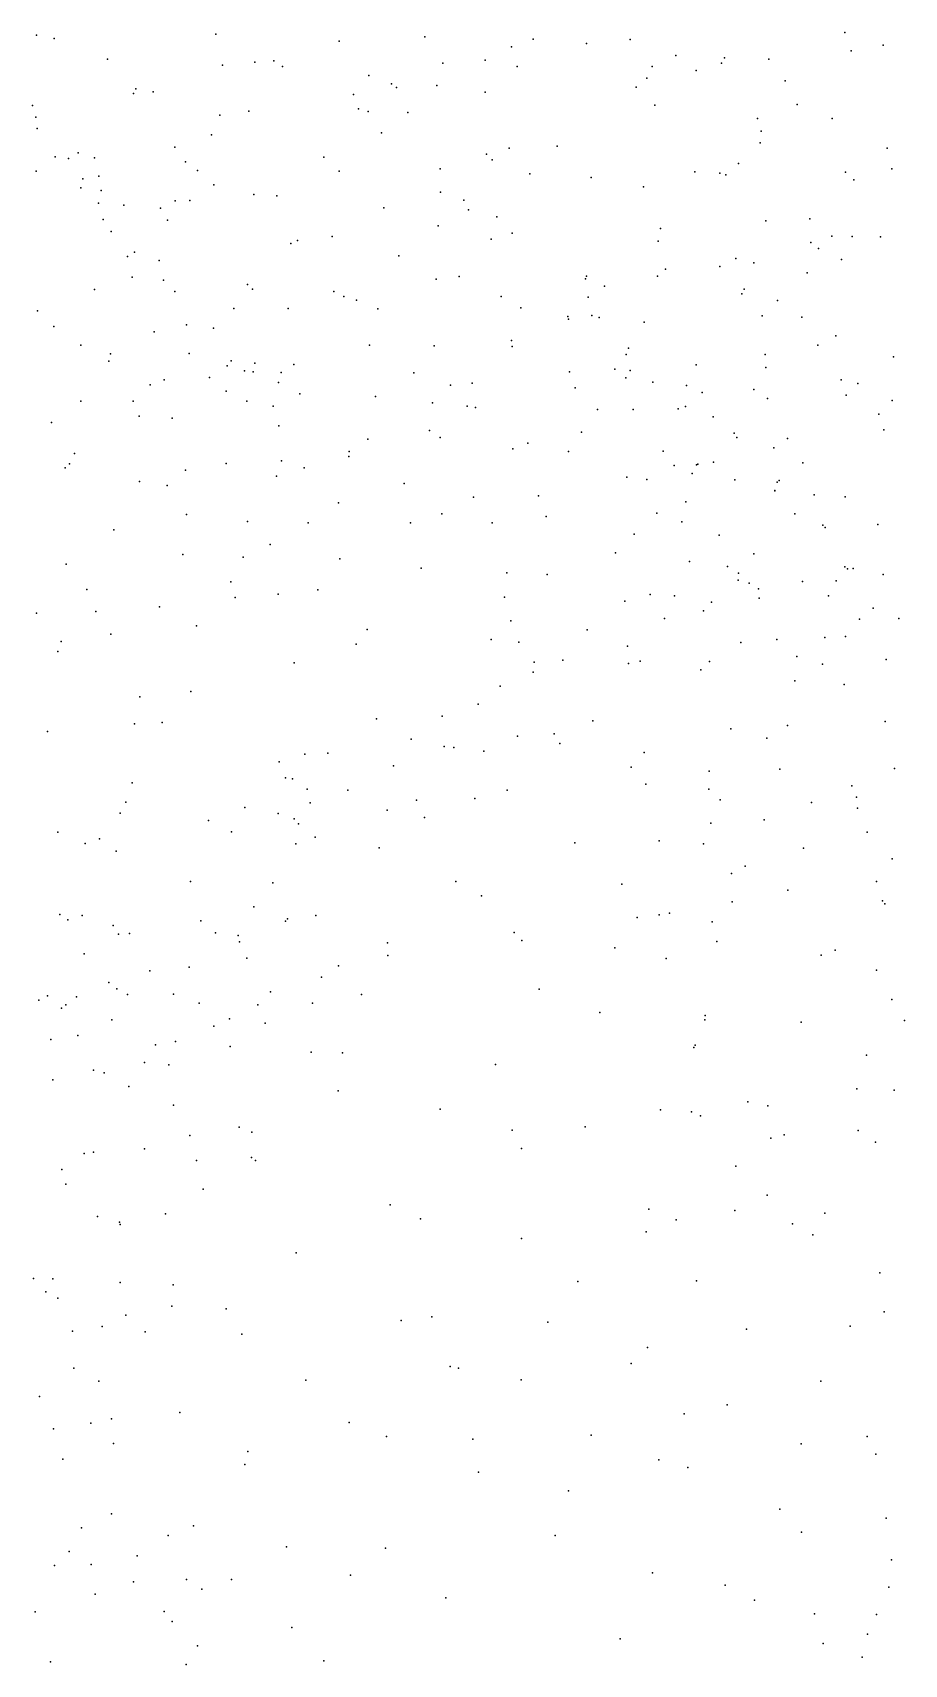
# Model space of a CAD drawing. Header units: metres. Extents: x -25 to 25, y -27.7 to 27.8.
# Drawn here: x -11.813 to -10.399, y -2.637 to 0.01 of the extents above; entities that cross this region are included whole.
import ezdxf

# ---------------------------------------------------------------- set-up
doc = ezdxf.new("R2010")
doc.units = ezdxf.units.M

msp = doc.modelspace()

# ---------------------------------------------------------------- linework, layer by layer
for p in [(-11.8073, 0.0057, -3.6981), (-11.7785, 0.0003, 14.8268), (-11.5161, 0.0072, 4.2627), (-11.1766, 0.0029, 8.3183), (-10.4952, 0.0099, -11.2681), (-11.316, -0.0042, 17.5126), (-11.0364, -0.0133, -3.7013), (-11.0011, -0.0007, 7.8836), (-10.9144, -0.0076, 19.0086), (-10.8434, -0.0015, -9.1363), (-10.4851, -0.0195, 16.4863), (-10.4327, -0.0102, 5.8965), (-11.6917, -0.0334, 15.0265), (-11.5054, -0.0427, 4.0605), (-11.4527, -0.038, 8.6409), (-11.4219, -0.0357, 6.4089), (-11.4079, -0.045, -9.0012), (-11.1474, -0.0395, 18.5558), (-11.0789, -0.0346, -4.8276), (-11.0269, -0.0453, 15.9134), (-10.808, -0.045, 17.1126), (-10.7692, -0.0272, 19.226), (-10.7365, -0.0514, 7.5073), (-10.6955, -0.0395, 16.2592), (-10.6907, -0.0308, 19.389), (-10.6187, -0.0331, -4.6607), (-11.2678, -0.0594, 15.7204), (-11.231, -0.0733, 18.2209), (-11.2227, -0.0791, -9.0471), (-11.1572, -0.076, 6.321), (-10.8336, -0.0785, 6.1226), (-10.8164, -0.0638, -4.8137), (-10.5918, -0.0683, 19.6323), (-11.6499, -0.089, 9.0476), (-11.6461, -0.0814, 4.4433), (-11.6175, -0.0863, 3.9409), (-11.2927, -0.0905, 17.6392), (-11.0791, -0.0868, 17.2654), (-11.8134, -0.1084, 14.4311), (-11.8083, -0.1273, 14.1444), (-11.5094, -0.1241, 6.5159), (-11.4624, -0.1175, 15.4561), (-11.2845, -0.1136, 17.8283), (-11.2688, -0.1182, -4.7962), (-11.2044, -0.1197, 17.4524), (-10.8036, -0.1076, 19.0841), (-10.6371, -0.1294, 17.139), (-10.5725, -0.1067, 7.3797), (-10.5157, -0.1292, -9.0497), (-11.8058, -0.1454, -8.8446), (-11.5228, -0.1558, 15.3167), (-11.2471, -0.1527, -3.4742), (-10.6307, -0.15, -4.8181), (-11.7394, -0.1849, 9.187), (-11.5826, -0.176, 15.1754), (-11.0397, -0.1773, -3.8534), (-10.9623, -0.174, 18.7827), (-10.6327, -0.169, -4.076), (-10.4262, -0.1776, 17.1836), (-11.777, -0.1918, 13.4151), (-11.755, -0.1943, 14.575), (-11.7127, -0.1931, 13.7573), (-11.5654, -0.1998, -3.4259), (-11.3405, -0.1922, -9.0603), (-11.1518, -0.2108, -3.7374), (-11.0769, -0.187, -4.8699), (-11.0673, -0.1966, 8.1858), (-10.6678, -0.2025, 19.2278), (-10.4187, -0.211, 7.2918), (-11.8077, -0.2147, 3.8187), (-11.7321, -0.227, 4.4705), (-11.7057, -0.2229, -3.5633), (-11.546, -0.2137, -9.0211), (-11.5192, -0.2367, -4.7167), (-11.316, -0.215, 15.5487), (-11.0063, -0.2189, 7.9559), (-10.9071, -0.2251, 7.7081), (-10.7384, -0.2158, 17.2583), (-10.6978, -0.2179, 16.3789), (-10.6882, -0.2209, -9.0244), (-10.4943, -0.2165, -4.8473), (-10.4808, -0.2289, -4.1152), (-11.7354, -0.2417, 14.2809), (-11.7024, -0.2462, 14.0034), (-11.5819, -0.2629, 8.8126), (-11.5582, -0.2625, 4.2666), (-11.4543, -0.2524, 4.0746), (-11.4168, -0.2546, 8.5848), (-11.1516, -0.249, 17.8575), (-11.1133, -0.2619, 18.1575), (-10.8218, -0.2403, -4.0819), (-11.7066, -0.2665, -8.9842), (-11.6651, -0.2701, 14.793), (-11.6059, -0.2747, 6.5965), (-11.2436, -0.2745, 8.4063), (-11.1061, -0.2775, 17.7095), (-11.0598, -0.2888, -9.0392), (-11.699, -0.2931, -4.631), (-11.686, -0.3126, 14.4649), (-11.5945, -0.2944, 14.9695), (-11.155, -0.3033, 6.4786), (-11.0353, -0.3152, 18.3177), (-10.7942, -0.3078, 7.583), (-10.6233, -0.2953, -4.1747), (-10.5522, -0.2923, 17.3275), (-11.3945, -0.3322, -4.7264), (-11.3837, -0.3272, 6.5905), (-11.3271, -0.321, 15.4197), (-11.0692, -0.3249, -3.9577), (-10.7983, -0.3285, 18.8914), (-10.5503, -0.3304, 16.5558), (-10.5379, -0.3401, 6.0459), (-10.5162, -0.3204, -8.9105), (-10.4835, -0.3209, 19.5509), (-10.437, -0.3215, -4.9638), (-11.6593, -0.3531, 13.5173), (-11.6483, -0.3464, 14.1643), (-11.6078, -0.3598, 13.9258), (-11.219, -0.3522, -3.7273), (-10.6979, -0.3694, -8.9296), (-10.6722, -0.3567, 17.4312), (-10.6427, -0.3635, 1.5703), (-10.5005, -0.3581, 1.503), (-11.6519, -0.3865, 8.9309), (-11.601, -0.3914, -9.0761), (-11.1584, -0.39, -4.8049), (-11.1212, -0.3859, 15.6557), (-10.9162, -0.3893, 17.653), (-10.9147, -0.3849, 16.0068), (-10.799, -0.3852, 17.5331), (-10.7864, -0.374, 6.2993), (-10.5563, -0.3799, 19.3542), (-11.7129, -0.4068, 6.6544), (-11.5828, -0.4099, 14.7707), (-11.4644, -0.3987, -3.3884), (-11.4563, -0.4061, 4.1204), (-11.3245, -0.4099, -3.5633), (-11.3083, -0.4179, -9.1023), (-11.0528, -0.4183, 6.5001), (-10.9115, -0.4193, 6.4016), (-10.8854, -0.4013, 18.6059), (-10.6622, -0.4139, 7.4437), (-10.6584, -0.4061, 19.0534), (-11.8056, -0.4411, -3.71), (-11.4866, -0.4374, -4.5925), (-11.3984, -0.4376, 15.1289), (-11.2879, -0.4238, 8.4219), (-11.2533, -0.4383, 6.6216), (-11.0212, -0.4365, 15.7621), (-10.9056, -0.4491, 18.3897), (-10.6295, -0.4493, -4.2736), (-10.6047, -0.4244, 1.3975), (-11.7787, -0.4665, 9.1428), (-11.6163, -0.4756, 13.6674), (-11.5638, -0.4638, 14.4429), (-11.5197, -0.4694, 14.088), (-10.9449, -0.4507, -8.9842), (-10.9436, -0.4548, 7.9896), (-10.8939, -0.4522, 17.8604), (-10.8206, -0.4598, 16.1535), (-10.565, -0.4517, -5.1985), (-11.7349, -0.4969, -4.4953), (-11.2668, -0.497, -4.6262), (-11.1615, -0.4982, 8.3109), (-11.0364, -0.4896, -4.8226), (-11.0351, -0.499, 8.1889), (-10.8464, -0.5017, -4.2926), (-10.5392, -0.4971, 17.5897), (-10.5098, -0.4817, 7.2829), (-11.6895, -0.5229, 4.3453), (-11.6869, -0.5109, 9.0231), (-11.5592, -0.5106, 4.2333), (-11.4913, -0.5226, 14.2667), (-11.4525, -0.526, 3.8593), (-11.3897, -0.5285, 14.9466), (-10.8499, -0.5123, 18.1043), (-10.7363, -0.5287, 16.3213), (-10.6244, -0.5123, -8.7706), (-10.4164, -0.5162, -5.2238), (-11.6, -0.5534, 8.7687), (-11.5265, -0.5497, -4.4114), (-11.4975, -0.5307, 14.6419), (-11.4696, -0.5388, 13.8785), (-11.4557, -0.5404, 14.7908), (-11.4098, -0.5415, -3.6656), (-11.1947, -0.5419, 15.2832), (-10.9419, -0.5401, 15.8536), (-10.8684, -0.5361, 16.0071), (-10.8505, -0.55, 7.8769), (-10.8434, -0.5381, -5.0461), (-10.6235, -0.5335, 16.4615), (-10.5011, -0.5533, 16.5667), (-11.6224, -0.5616, -3.6029), (-11.4995, -0.5715, 8.6147), (-11.4141, -0.5578, -9.126), (-11.3796, -0.5759, -4.0116), (-11.2567, -0.5801, -4.3713), (-11.1353, -0.5621, -4.6909), (-11.1, -0.5584, -4.2529), (-10.9328, -0.5664, 6.4972), (-10.8067, -0.5569, 18.2676), (-10.752, -0.5624, 7.6574), (-10.7268, -0.5738, 18.6428), (-10.6426, -0.569, 18.8925), (-10.4931, -0.5779, -4.3466), (-10.4742, -0.5591, 19.4251), (-11.7353, -0.5878, -4.3335), (-11.6502, -0.588, -3.7575), (-11.4659, -0.5877, -3.873), (-11.4232, -0.5961, 14.5034), (-11.1644, -0.5905, -4.5067), (-11.1083, -0.5958, 6.6799), (-11.0947, -0.598, 15.3867), (-10.8966, -0.6016, 8.0322), (-10.8387, -0.6013, -8.8465), (-10.7657, -0.6003, 1.7338), (-10.7535, -0.5964, 18.418), (-10.6209, -0.5834, 17.8297), (-10.4183, -0.5868, -8.5209), (-11.783, -0.6226, -3.9908), (-11.6407, -0.6122, -9.0902), (-11.5868, -0.6157, 6.8865), (-11.4139, -0.6281, 6.9005), (-10.7088, -0.6131, 18.0401), (-10.4398, -0.609, 17.6951), (-10.432, -0.6342, 6.0601), (-11.2696, -0.6494, 14.9006), (-11.169, -0.6353, -9.0403), (-11.1522, -0.647, 6.8329), (-11.0095, -0.6561, 8.2072), (-10.9223, -0.6384, -4.6348), (-10.6747, -0.6396, 7.43), (-10.6707, -0.647, -5.2789), (-10.5882, -0.6482, 1.8552), (-11.7453, -0.6725, 13.6235), (-11.4097, -0.6848, 4.1074), (-11.3, -0.6777, 14.3076), (-11.2998, -0.6694, 14.1224), (-11.0339, -0.665, -8.9656), (-10.9437, -0.6696, 15.6758), (-10.7901, -0.6687, 16.0776), (-10.7085, -0.6866, 6.3613), (-10.6105, -0.6638, 18.7722), (-10.5632, -0.6877, -8.5371), (-11.7606, -0.696, 3.6755), (-11.7538, -0.6895, -9.0155), (-11.5653, -0.6998, 4.239), (-11.4995, -0.6889, 13.7338), (-11.4174, -0.7095, -9.0978), (-11.3727, -0.6961, 8.5107), (-10.8489, -0.7113, 15.8505), (-10.7723, -0.692, -4.6163), (-10.7427, -0.7052, -5.1027), (-10.7358, -0.6911, 7.8135), (-10.7337, -0.6903, -8.7183), (-11.6401, -0.7182, 8.9355), (-11.5951, -0.7246, 7.0713), (-11.2106, -0.7212, 14.7405), (-10.8164, -0.7151, -4.946), (-10.6735, -0.7153, 16.2707), (-10.609, -0.7325, 7.1297), (-10.6086, -0.7335, -4.5579), (-10.6052, -0.7191, 1.207), (-10.6018, -0.7163, 18.6241), (-10.5447, -0.7398, 16.4056), (-11.3172, -0.7529, 13.9102), (-11.0979, -0.7435, 15.0008), (-10.9923, -0.7412, 6.8874), (-10.7533, -0.7514, 7.9833), (-10.4948, -0.7431, 17.9332), (-11.5637, -0.7718, -9.0729), (-11.4649, -0.7828, 8.6221), (-11.3664, -0.7851, 3.8402), (-11.2003, -0.7854, -9.0186), (-11.1491, -0.7707, 14.2082), (-11.0675, -0.785, 14.8226), (-10.9798, -0.7751, 15.3643), (-10.8003, -0.7698, 1.6559), (-10.7596, -0.7838, 1.9099), (-10.5761, -0.7705, -5.417), (-10.5306, -0.789, 18.9605), (-10.5271, -0.7929, 18.1137), (-10.4415, -0.7879, -5.5843), (-11.6816, -0.7968, 9.1051), (-11.4281, -0.8204, 13.7805), (-10.8373, -0.8037, 6.7298), (-10.6993, -0.8053, 7.2955), (-11.5698, -0.8365, 8.8341), (-11.4717, -0.841, 7.2066), (-11.3148, -0.8434, 7.1752), (-10.8674, -0.834, -8.7525), (-10.6431, -0.8357, 6.3576), (-11.7592, -0.852, 13.7468), (-11.1828, -0.8585, 14.0238), (-11.0439, -0.8665, 14.4941), (-10.9784, -0.8692, 8.2739), (-10.7474, -0.8479, 6.5547), (-10.6858, -0.856, 7.5493), (-10.6676, -0.8668, -4.8975), (-10.495, -0.8567, 18.5074), (-10.4906, -0.8596, 18.2599), (-10.4818, -0.8595, 18.8242), (-10.4332, -0.8689, -4.6215), (-11.7256, -0.8932, 9.2663), (-11.4919, -0.8807, 4.1943), (-11.3507, -0.8941, 4.0471), (-10.6682, -0.8782, -8.4847), (-10.6505, -0.8832, 16.1116), (-10.6354, -0.8923, 7.7532), (-10.564, -0.8805, 6.8882), (-10.5093, -0.8791, 6.27), (-11.6076, -0.9215, 7.2868), (-11.4845, -0.9064, 3.6893), (-11.415, -0.9007, -9.012), (-11.0477, -0.906, 14.2206), (-10.8523, -0.9122, 7.0553), (-10.8109, -0.9014, 15.6953), (-10.7716, -0.9038, 1.5309), (-10.7116, -0.9139, 1.3709), (-10.6342, -0.9073, -5.2105), (-10.5214, -0.9034, 1.0437), (-10.4492, -0.9236, 16.3476), (-11.807, -0.9318, 7.286), (-11.711, -0.9288, 4.3613), (-11.5472, -0.9525, 8.96), (-11.0375, -0.9442, 14.9573), (-10.7876, -0.9404, -8.6067), (-10.7244, -0.928, 8.132), (-10.4712, -0.9412, -5.6057), (-10.4076, -0.9403, 19), (-11.7673, -0.9775, 3.5789), (-11.6866, -0.9659, -8.934), (-11.2706, -0.9584, -8.9671), (-11.0693, -0.9747, 7.2212), (-11.0241, -0.979, 14.6219), (-10.9132, -0.9587, 15.4423), (-10.6054, -0.9743, 7.9278), (-10.5277, -0.9713, -4.8821), (-10.4942, -0.9698, 1.7809), (-11.7723, -0.9941, 13.8602), (-11.2885, -0.982, 8.5342), (-10.8477, -0.9855, 1.6785), (-10.6641, -0.9795, 1.1657), (-10.5728, -1.0022, 6.4556), (-11.3888, -1.0121, 13.8263), (-11.0008, -1.0275, 15.2692), (-10.9996, -1.0113, 14.37), (-10.9531, -1.0078, -8.736), (-10.8461, -1.0133, 8.2637), (-10.8271, -1.0096, 7.1999), (-10.729, -1.0237, 7.4513), (-10.7147, -1.0104, 1.8143), (-10.5314, -1.0146, 6.661), (-10.4283, -1.007, 6.3408), (-11.0545, -1.05, 14.1478), (-10.5765, -1.0414, -5.2761), (-10.4965, -1.0472, 0.9246), (-11.6396, -1.0672, 7.3943), (-11.5566, -1.059, -8.8968), (-11.0903, -1.0792, 8.4272), (-11.648, -1.1115, 13.8156), (-11.6032, -1.1089, 9.3397), (-11.2552, -1.1032, 7.3634), (-11.1487, -1.0986, 14.9454), (-10.904, -1.1063, 15.5151), (-10.4295, -1.1074, 1.6727), (-11.7894, -1.1235, 3.4753), (-11.199, -1.1362, 13.9715), (-11.0266, -1.131, 7.296), (-10.9669, -1.1274, 8.3438), (-10.6801, -1.1196, 1.6164), (-10.6217, -1.1346, 8.0332), (-10.5884, -1.1138, 15.9002), (-11.3717, -1.1607, -8.8211), (-11.3342, -1.1586, 3.9016), (-11.1452, -1.148, 15.2093), (-11.1298, -1.1495, -8.7621), (-11.0813, -1.1555, 14.4684), (-10.9578, -1.143, -8.6461), (-10.8208, -1.158, 1.4966), (-11.4134, -1.1731, 4.1664), (-11.2276, -1.1796, 14.772), (-10.8418, -1.1814, 7.2805), (-10.7153, -1.188, 7.4861), (-10.6007, -1.1845, 7.7559), (-10.4147, -1.1839, -5.9395), (-11.6519, -1.2069, 3.4757), (-11.4029, -1.1989, 3.6842), (-11.3914, -1.2006, 8.8709), (-11.3679, -1.2174, 13.8798), (-10.818, -1.209, -8.4512), (-10.7157, -1.2172, 1.1008), (-10.4836, -1.2119, -5.3477), (-11.6619, -1.2385, -8.7176), (-11.3629, -1.2395, 14.9985), (-11.3018, -1.2187, 8.6807), (-11.1904, -1.2353, 8.5277), (-11.0959, -1.2326, 14.2711), (-11.0431, -1.219, 15.4115), (-10.6974, -1.2345, 15.7337), (-10.5495, -1.2391, 1.6174), (-10.4762, -1.2304, 0.7996), (-11.6711, -1.256, 13.8804), (-11.5278, -1.2681, 4.3315), (-11.4687, -1.2468, 9.3082), (-11.4148, -1.2569, 9.0489), (-11.3888, -1.2655, 14.7799), (-11.2382, -1.2512, 7.4464), (-11.1771, -1.2632, 14.0848), (-10.6261, -1.2669, 0.838), (-10.4748, -1.2481, -7.9858), (-11.7726, -1.2871, 7.5015), (-11.4905, -1.2864, 7.4984), (-11.382, -1.2737, 15.1569), (-11.3549, -1.2951, 14.6213), (-10.7128, -1.2721, -8.228), (-10.459, -1.2868, -5.6929), (-11.7281, -1.3052, 3.3731), (-11.7047, -1.2979, 4.4716), (-11.6776, -1.318, 9.5736), (-11.3862, -1.3057, 3.9433), (-11.2509, -1.3123, 15.3488), (-10.9332, -1.3043, -8.4935), (-10.7963, -1.3009, 1.3389), (-10.7247, -1.3061, 8.0917), (-10.5623, -1.3129, 15.8445), (-10.6569, -1.342, 7.691), (-10.4183, -1.3304, 15.9969), (-11.5572, -1.3669, 3.5264), (-11.4234, -1.3693, 3.7817), (-11.1265, -1.3669, 7.4975), (-10.8571, -1.3711, -8.3531), (-10.679, -1.354, -8.0784), (-10.4439, -1.3669, -5.8798), (-11.0848, -1.3901, 8.2972), (-10.6782, -1.4002, 15.7756), (-10.5876, -1.3813, 0.7338), (-10.4342, -1.3984, -7.7759), (-11.7691, -1.4205, 9.7137), (-11.7332, -1.4222, 2.4926), (-11.4543, -1.4082, 13.8784), (-11.3996, -1.4275, 8.9557), (-11.3536, -1.4221, 8.6836), (-10.8322, -1.4252, 8.089), (-10.7964, -1.4211, -8.2104), (-10.7797, -1.4183, 7.5943), (-10.4301, -1.4031, 0.6475), (-11.7562, -1.4293, 4.6043), (-11.6829, -1.4384, 14.9347), (-11.6739, -1.4523, 13.9961), (-11.656, -1.4511, 15.1499), (-11.5406, -1.4308, 15.3041), (-11.5168, -1.4505, 7.5931), (-11.4798, -1.4543, 4.316), (-11.4029, -1.4313, 14.4101), (-11.0317, -1.4496, 7.6409), (-10.7103, -1.4322, 7.9466), (-11.4774, -1.4646, -8.6146), (-11.2372, -1.4663, 8.3971), (-11.0193, -1.4625, 8.1585), (-10.8684, -1.4747, 7.822), (-10.7029, -1.4644, 1.3773), (-10.5111, -1.4782, 15.8835), (-11.7298, -1.4843, 14.7694), (-11.5591, -1.5057, 9.5436), (-11.4659, -1.4912, 4.1451), (-11.3172, -1.5038, 7.7084), (-11.2367, -1.4868, 15.5286), (-10.785, -1.492, 1.2259), (-10.5336, -1.4867, 1.4307), (-11.6897, -1.5306, 7.6813), (-11.6234, -1.5118, 4.4607), (-11.3446, -1.522, 14.104), (-10.444, -1.511, -6.0796), (-11.8033, -1.5597, 14.6414), (-11.7894, -1.5525, 14.9423), (-11.7423, -1.5539, 14.3928), (-11.6769, -1.541, 9.6826), (-11.6592, -1.5504, 14.1529), (-11.5847, -1.5498, 3.6517), (-11.4275, -1.5458, 15.508), (-11.2798, -1.55, 7.8561), (-10.9913, -1.5417, -8.3702), (-10.4188, -1.5586, -6.2642), (-11.7664, -1.5722, -8.5458), (-11.7593, -1.5669, 15.1716), (-11.5431, -1.5641, 7.7306), (-11.4476, -1.5671, 9.093), (-11.3591, -1.5643, -8.5524), (-10.8928, -1.5794, 15.6949), (-10.7216, -1.5843, 0.8594), (-11.685, -1.5915, 3.5075), (-11.5193, -1.6016, 13.9599), (-11.4938, -1.59, 14.1237), (-11.4362, -1.5965, 8.8429), (-10.7222, -1.5914, -7.9699), (-10.5658, -1.5954, -7.6294), (-10.3985, -1.5924, -5.7932), (-11.7838, -1.6235, 9.7972), (-11.7399, -1.6168, 2.5964), (-11.614, -1.6319, 3.8124), (-11.5817, -1.6264, 15.4752), (-11.4926, -1.6345, 9.2797), (-10.7401, -1.636, 1.1271), (-10.7383, -1.6326, 15.7824), (-11.6316, -1.6605, 7.8901), (-11.5923, -1.6642, 4.0144), (-11.3611, -1.6438, 8.0145), (-11.3103, -1.6448, 15.6201), (-11.0619, -1.6639, 15.6728), (-10.4601, -1.6487, 0.4079), (-11.7807, -1.6885, 15.3107), (-11.7145, -1.6728, 4.7028), (-11.6975, -1.6775, 3.6862), (-11.6572, -1.6993, 9.6807), (-11.3177, -1.7066, -8.4977), (-10.4759, -1.7034, 15.9057), (-10.4153, -1.7057, -6.4383), (-11.5849, -1.7298, 4.2291), (-11.1522, -1.7362, -8.3957), (-10.7943, -1.7374, -7.9925), (-10.7441, -1.7407, 0.7722), (-10.6527, -1.7245, -7.6783), (-10.6199, -1.7307, 0.3703), (-11.4779, -1.7652, 8.8495), (-11.035, -1.7704, -8.2924), (-10.9168, -1.7648, -8.1665), (-10.7295, -1.7473, 0.4981), (-10.4735, -1.7708, 0.6626), (-11.5583, -1.779, 9.2338), (-11.4577, -1.7737, 15.6255), (-10.6154, -1.7832, -7.4696), (-10.5934, -1.7777, 1.0828), (-10.4453, -1.79, -7.1159), (-11.7295, -1.8079, 3.9865), (-11.7148, -1.8061, 15.4654), (-11.632, -1.8007, 4.3711), (-11.5473, -1.8197, 9.0517), (-11.4582, -1.8144, 8.6109), (-11.4515, -1.8195, 8.4269), (-11.02, -1.7999, 15.7321), (-11.7661, -1.8341, 4.804), (-10.6719, -1.8287, 15.825), (-11.7594, -1.858, 8.1783), (-11.5365, -1.866, -8.5199), (-10.6212, -1.8758, 0.7994), (-11.2331, -1.8913, -8.3939), (-10.8133, -1.8983, -7.9217), (-10.6735, -1.9006, -7.57), (-10.5277, -1.9049, -7.244), (-11.708, -1.9106, -8.513), (-11.6726, -1.9193, 9.5132), (-11.6715, -1.9234, 4.6114), (-11.5979, -1.9062, 8.2561), (-11.1836, -1.9144, 15.7588), (-10.7688, -1.9155, 0.3606), (-10.5803, -1.9221, 0.5099), (-11.02, -1.946, -8.1811), (-10.8175, -1.9354, 0.5126), (-10.547, -1.9402, 15.9045), (-11.3857, -1.9695, -8.439), (-11.8122, -2.0108, 8.3052), (-10.4386, -2.0016, -7.1274), (-11.7921, -2.0327, 4.2123), (-11.7804, -2.0117, 4.831), (-11.6711, -2.0172, 9.1857), (-11.5852, -2.0214, 8.7596), (-10.9283, -2.0159, -7.9989), (-10.7361, -2.0147, -7.6556), (-11.7727, -2.0426, 9.5778), (-11.5877, -2.0558, 8.4581), (-11.499, -2.0599, 15.7089), (-11.7005, -2.089, -8.4499), (-11.662, -2.0705, 8.9701), (-11.215, -2.079, -8.2747), (-11.1653, -2.0732, 15.8548), (-10.9774, -2.0818, 15.8929), (-10.4863, -2.0885, -7.2887), (-10.4315, -2.065, 16.0358), (-11.7489, -2.0964, 9.314), (-11.6305, -2.0975, 15.6341), (-11.4736, -2.1012, -8.4113), (-10.6548, -2.0933, 15.973), (-10.8153, -2.1227, 15.9979), (-11.7465, -2.1563, 8.4071), (-11.1357, -2.1535, 15.9849), (-11.122, -2.1562, -8.1025), (-10.8419, -2.1488, -7.7652), (-11.7059, -2.1774, 8.5764), (-11.37, -2.1758, 15.8669), (-11.0206, -2.1751, -7.9728), (-10.5339, -2.1772, 16.2058), (-11.8023, -2.2024, 8.9116), (-10.686, -2.2156, -7.5898), (-11.719, -2.2455, 4.9592), (-11.6854, -2.2387, 4.78), (-11.5743, -2.2283, 15.7474), (-11.2994, -2.2445, -8.1822), (-10.756, -2.2305, 16.2027), (-11.7796, -2.2547, 15.5317), (-11.2388, -2.2674, 16.0915), (-11.0987, -2.2717, 16.1704), (-10.9067, -2.2652, 16.2186), (-10.4587, -2.2674, -7.3153), (-11.6821, -2.2785, -8.2909), (-11.464, -2.2914, -8.2351), (-10.5658, -2.279, 16.3349), (-10.445, -2.2957, 16.547), (-11.7644, -2.3041, 5.1635), (-11.4691, -2.3127, 15.9582), (-11.0898, -2.325, -7.8744), (-10.7973, -2.3048, -7.6639), (-10.7502, -2.3175, 16.3315), (-10.9439, -2.3551, 16.3405), (-11.6856, -2.3924, 4.6127), (-10.6004, -2.3852, 16.5086), (-10.4283, -2.3996, 16.8909), (-11.734, -2.4155, -8.0578), (-11.5935, -2.428, 15.9506), (-11.5521, -2.412, -8.0722), (-10.9652, -2.4277, -7.7134), (-10.5657, -2.4223, -7.452), (-11.7543, -2.454, 15.71), (-11.6439, -2.4608, 5.0172), (-11.4016, -2.446, 16.2232), (-11.2405, -2.4485, 16.3432), (-11.7777, -2.4763, -7.8665), (-11.7185, -2.4747, 5.4163), (-10.4193, -2.4671, 17.6695), (-11.6497, -2.5029, 4.7892), (-11.5634, -2.499, -7.86), (-11.4904, -2.4993, 13.5608), (-11.2973, -2.4922, -7.8294), (-10.8075, -2.4882, 16.5242), (-10.6892, -2.5086, -7.5642), (-10.424, -2.5117, 17.4478), (-11.7118, -2.5232, 4.4761), (-11.5385, -2.5146, 13.0973), (-11.1427, -2.5291, 16.4731), (-10.6415, -2.5329, 16.6863), (-11.8095, -2.5518, -7.6752), (-11.5997, -2.5508, 16.1508), (-10.5444, -2.5547, 16.8651), (-10.4436, -2.5561, 17.2075), (-11.587, -2.5673, 5.1854), (-11.3928, -2.5769, 13.1959), (-10.4582, -2.5878, 17.9231), (-11.5458, -2.6067, 13.4145), (-10.86, -2.5952, 16.6452), (-10.5303, -2.6028, -7.3913), (-11.7843, -2.6326, 15.9258), (-11.564, -2.6368, 5.5418), (-11.3406, -2.6311, 16.482), (-10.4668, -2.6253, 18.4363)]:
    msp.add_point(p)

doc.saveas('drawing.dxf')
